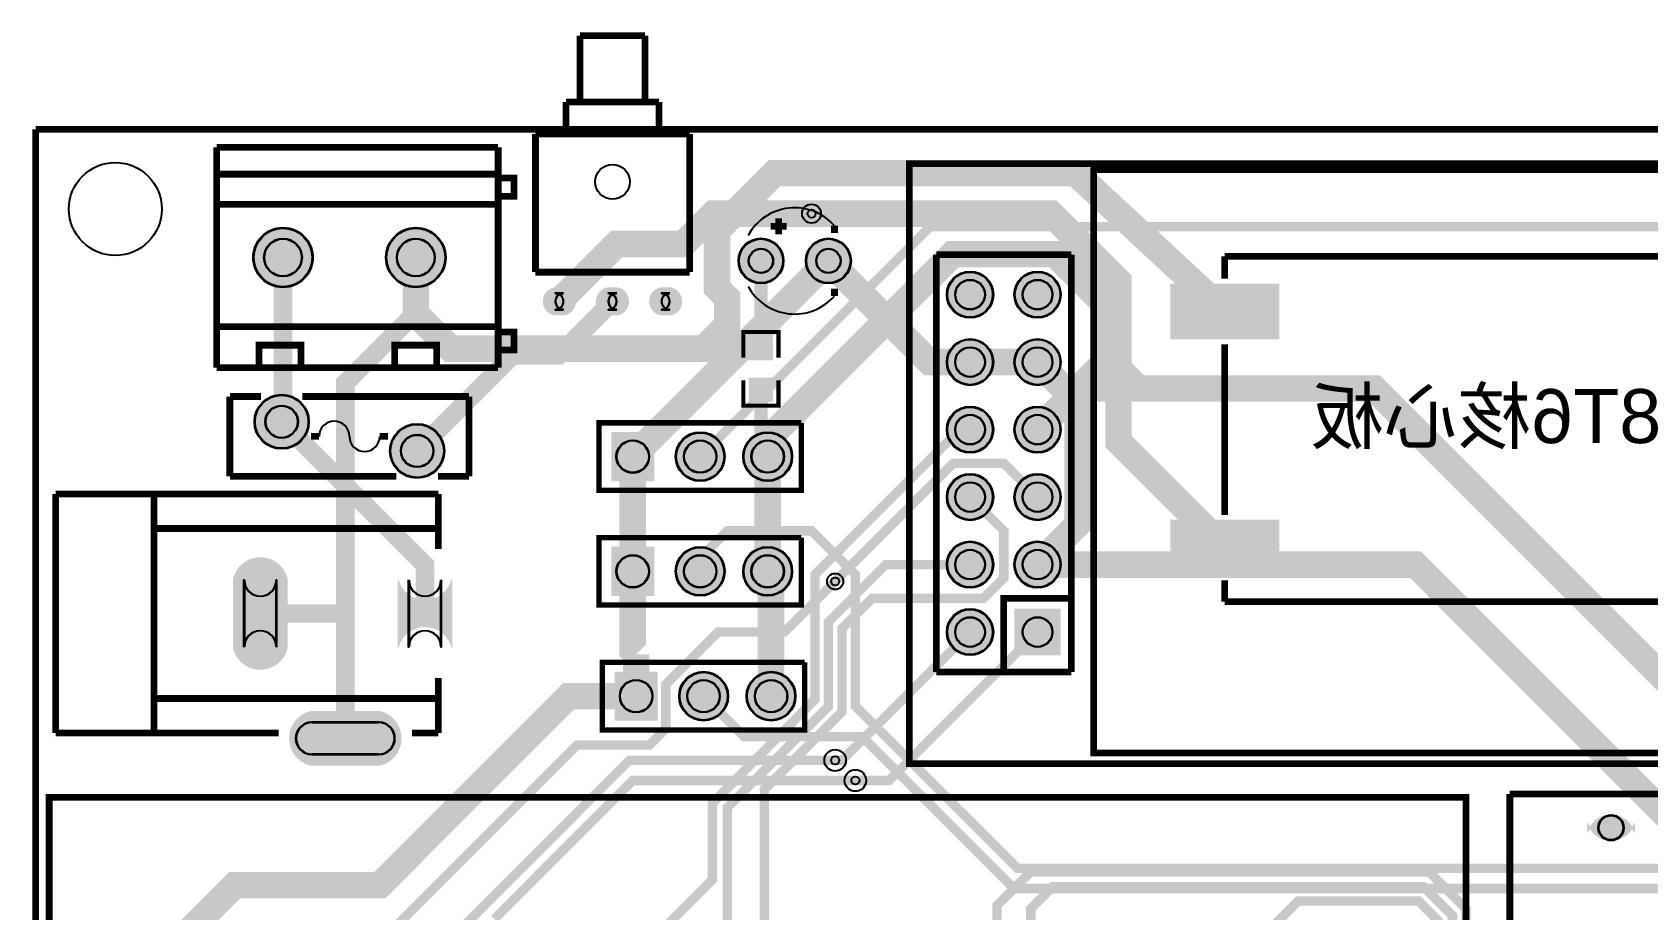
# Model space of a CAD drawing. Header units: millimetres. Extents: x 0 to 103, y -65 to 4.
# Drawn here: x -0.1 to 60.7, y -29.4 to 3.7 of the extents above; entities that cross this region are included whole.
import ezdxf

# ---------------------------------------------------------------- set-up
doc = ezdxf.new("R2010")
doc.units = ezdxf.units.MM
for name, color, linetype, true_color in [('BoardOutLine', 7, 'Continuous', 0xff00ff), ('BottomLayer', 7, 'Continuous', 0x0000ff), ('BottomSilkLayer', 7, 'Continuous', 0x66cc33), ('BottomSolderMaskLayer', 7, 'Continuous', 0xaa00ff), ('Hole', 7, 'Continuous', 0x222222), ('Multi-Layer', 7, 'Continuous', 0xc0c0c0), ('TopLayer', 7, 'Continuous', 0xff0000), ('TopPasteMaskLayer', 7, 'Continuous', 0x808080), ('TopSilkLayer', 7, 'Continuous', 0xffcc00), ('TopSolderMaskLayer', 7, 'Continuous', 0x800080)]:
    doc.layers.add(name, color=color, linetype=linetype, true_color=true_color)
doc.styles.get("Standard").update_dxf_attribs({"font": 'arial.ttf'})

msp = doc.modelspace()

# ---------------------------------------------------------------- hatches: boundary and pattern name
at = {"layer": 'BottomSolderMaskLayer'}
for points in [[(8.18573419999993, -4.826000000000022, 1), (10.43652979999993, -4.826000000000022, 1)], [(13.185724199999955, -4.826000000000022, 1), (15.436519799999955, -4.826000000000022, 1)], [(26.45409999999995, -4.953000000000088, 1), (28.15589999999995, -4.953000000000088, 1)], [(28.994099999999914, -4.953000000000088, 1), (30.695899999999913, -4.953000000000088, 1)], [(34.30360169999997, -6.22300000000007, 1), (36.054398299999974, -6.22300000000007, 1)], [(36.84360169999994, -6.22300000000007, 1), (38.59439829999994, -6.22300000000007, 1)], [(19.92716359999997, -5.951601000000089, -0.7853981633974483), (19.92716359999997, -7.002399000000089), (19.506844399999977, -7.002399000000089, -0.7853981633974483), (19.506844399999977, -5.951601000000089)], [(21.92715959999998, -5.951601000000089, -0.7853981633974483), (21.92715959999998, -7.002399000000089), (21.506840399999987, -7.002399000000089, -0.7853981633974483), (21.506840399999987, -5.951601000000089)], [(23.927155599999992, -5.951601000000089, -0.7853981633974483), (23.927155599999992, -7.002399000000089), (23.506836399999997, -7.002399000000089, -0.7853981633974483), (23.506836399999997, -5.951601000000089)], [(34.30360169999997, -8.763000000000034, 1), (36.054398299999974, -8.763000000000034, 1)], [(36.84360169999994, -8.763000000000034, 1), (38.59439829999994, -8.763000000000034, 1)], [(8.235695999999844, -11.007090000000062, 1), (10.286491999999843, -11.007090000000062, 1)], [(34.30360169999997, -11.302999999999997, 1), (36.054398299999974, -11.302999999999997, 1)], [(36.84360169999994, -11.302999999999997, 1), (38.59439829999994, -11.302999999999997, 1)], [(13.335508, -12.10690999999997, 1), (15.386303999999999, -12.10690999999997, 1)], [(21.666199999999776, -11.393601800000056), (23.29180000000008, -11.393601800000056), (23.29180000000008, -13.244398199999978), (21.666199999999776, -13.244398199999978)], [(24.09360179999989, -12.319000000000074, 1), (25.944398199999892, -12.319000000000074, 1)], [(26.633601800000083, -12.319000000000074, 1), (28.484398200000083, -12.319000000000074, 1)], [(34.30360169999997, -13.843000000000075, 1), (36.054398299999974, -13.843000000000075, 1)], [(36.84360169999994, -13.843000000000075, 1), (38.59439829999994, -13.843000000000075, 1)], [(21.666199999999776, -15.711601800000153), (23.29180000000008, -15.711601800000153), (23.29180000000008, -17.56239819999996), (21.666199999999776, -17.56239819999996)], [(24.09360179999989, -16.637000000000057, 1), (25.944398199999892, -16.637000000000057, 1)], [(26.633601800000083, -16.637000000000057, 1), (28.484398200000083, -16.637000000000057, 1)], [(34.30360169999997, -16.383000000000038, 1), (36.054398299999974, -16.383000000000038, 1)], [(36.84360169999994, -16.383000000000038, 1), (38.59439829999994, -16.383000000000038, 1)], [(9.482581999999983, -19.538345921739165, -0.7853981633974483), (7.431785999999984, -19.538345921739165), (7.431785999999984, -16.909638078260855, -0.7853981633974483), (9.482581999999983, -16.909638078260855)], [(15.682214000000048, -16.909892078260782, -0.7853981633974483), (13.63141800000005, -16.909892078260782), (13.63141800000005, -19.53859992173909, -0.7853981633974483), (15.682214000000048, -19.53859992173909)], [(34.30360169999997, -18.923000000000002, 1), (36.054398299999974, -18.923000000000002, 1)], [(36.84371941556003, -19.79828058444025), (36.84371941556003, -18.047719415559754), (38.59428058444007, -18.047719415559754), (38.59428058444007, -19.79828058444025)], [(21.79319999999973, -20.41060180000011), (23.41880000000026, -20.41060180000011), (23.41880000000026, -22.261398199999917), (21.79319999999973, -22.261398199999917)], [(24.220601800000072, -21.336000000000013, 1), (26.071398200000072, -21.336000000000013, 1)], [(26.760601800000035, -21.336000000000013, 1), (28.611398200000036, -21.336000000000013, 1)], [(10.342722078260863, -23.94966000000011, -0.7853981633974483), (10.342722078260863, -21.898864000000113), (12.971429921739059, -21.898864000000113, -0.7853981633974483), (12.971429921739059, -23.94966000000011)], [(60.20979830000008, -26.07932420952386, -0.7853981633974483), (58.408201700000085, -26.07932420952386), (58.408201700000085, -26.498675790476227, -0.7853981633974483), (60.20979830000008, -26.498675790476227)]]:
    msp.add_hatch(color=256, dxfattribs=at).paths.add_polyline_path(points)
at = {"layer": 'Multi-Layer'}
for points in [[(8.211134199999929, -4.826000000000022, 1), (10.41112979999993, -4.826000000000022, 1)], [(13.211124199999954, -4.826000000000022, 1), (15.411119799999955, -4.826000000000022, 1)], [(26.47949999999995, -4.953000000000088, 1), (28.13049999999995, -4.953000000000088, 1)], [(29.019499999999912, -4.953000000000088, 1), (30.670499999999915, -4.953000000000088, 1)], [(34.32900169999997, -6.22300000000007, 1), (36.02899829999998, -6.22300000000007, 1)], [(36.869001699999934, -6.22300000000007, 1), (38.56899829999994, -6.22300000000007, 1)], [(19.917003600000157, -5.977001000000089, -0.7853981633974483), (19.917003600000157, -6.976999000000089), (19.51700440000002, -6.976999000000089, -0.7853981633974483), (19.51700440000002, -5.977001000000089)], [(21.91699959999994, -5.977001000000089, -0.7853981633974483), (21.91699959999994, -6.976999000000089), (21.51700040000003, -6.976999000000089, -0.7853981633974483), (21.51700040000003, -5.977001000000089)], [(23.91699559999995, -5.977001000000089, -0.7853981633974483), (23.91699559999995, -6.976999000000089), (23.51699639999981, -6.976999000000089, -0.7853981633974483), (23.51699639999981, -5.977001000000089)], [(34.32900169999997, -8.763000000000034, 1), (36.02899829999998, -8.763000000000034, 1)], [(36.869001699999934, -8.763000000000034, 1), (38.56899829999994, -8.763000000000034, 1)], [(8.261095999999844, -11.007090000000062, 1), (10.261091999999843, -11.007090000000062, 1)], [(34.32900169999997, -11.302999999999997, 1), (36.02899829999998, -11.302999999999997, 1)], [(36.869001699999934, -11.302999999999997, 1), (38.56899829999994, -11.302999999999997, 1)], [(13.360908, -12.10690999999997, 1), (15.360904, -12.10690999999997, 1)], [(21.691599999999994, -11.419001800000046), (23.26640000000009, -11.419001800000046), (23.26640000000009, -13.218998199999987), (21.691599999999994, -13.218998199999987)], [(24.119001799999893, -12.319000000000074, 1), (25.91899819999989, -12.319000000000074, 1)], [(26.659001800000084, -12.319000000000074, 1), (28.45899820000008, -12.319000000000074, 1)], [(34.32900169999997, -13.843000000000075, 1), (36.02899829999998, -13.843000000000075, 1)], [(36.869001699999934, -13.843000000000075, 1), (38.56899829999994, -13.843000000000075, 1)], [(21.691599999999994, -15.73700180000003), (23.26640000000009, -15.73700180000003), (23.26640000000009, -17.53699819999997), (21.691599999999994, -17.53699819999997)], [(24.119001799999893, -16.637000000000057, 1), (25.91899819999989, -16.637000000000057, 1)], [(26.659001800000084, -16.637000000000057, 1), (28.45899820000008, -16.637000000000057, 1)], [(34.32900169999997, -16.383000000000038, 1), (36.02899829999998, -16.383000000000038, 1)], [(36.869001699999934, -16.383000000000038, 1), (38.56899829999994, -16.383000000000038, 1)], [(9.457181999999984, -19.52398940000012, -0.7853981633974483), (7.457185999999984, -19.52398940000012), (7.457185999999984, -16.923994600000015, -0.7853981633974483), (9.457181999999984, -16.923994600000015)], [(15.656814000000049, -16.92424859999994, -0.7853981633974483), (13.65681800000005, -16.92424859999994), (13.65681800000005, -19.524243400000046, -0.7853981633974483), (15.656814000000049, -19.524243400000046)], [(34.32900169999997, -18.923000000000002, 1), (36.02899829999998, -18.923000000000002, 1)], [(36.86911600000019, -19.77288400000009), (36.86911600000019, -18.073116000000027), (38.56888399999991, -18.073116000000027), (38.56888399999991, -19.77288400000009)], [(21.818599999999947, -20.4360018000001), (23.393400000000042, -20.4360018000001), (23.393400000000042, -22.23599820000004), (21.818599999999947, -22.23599820000004)], [(24.246001800000073, -21.336000000000013, 1), (26.04599820000007, -21.336000000000013, 1)], [(26.786001800000037, -21.336000000000013, 1), (28.585998200000034, -21.336000000000013, 1)], [(10.357078599999909, -23.924260000000114, -0.7853981633974483), (10.357078599999909, -21.92426400000011), (12.957073400000013, -21.92426400000011, -0.7853981633974483), (12.957073400000013, -23.924260000000114)], [(60.158998300000086, -26.08900040000003, -0.7853981633974483), (58.45900170000008, -26.08900040000003), (58.45900170000008, -26.488999600000056, -0.7853981633974483), (60.158998300000086, -26.488999600000056)]]:
    msp.add_hatch(color=256, dxfattribs=at).paths.add_polyline_path(points)
at = {"layer": 'TopLayer'}
for points in [[(46.765006799999924, -7.858099599999946), (42.76501480000013, -7.858099599999946), (42.76501480000013, -5.8581036000000495), (46.765006799999924, -5.8581036000000495)], [(27.737003199999776, -8.666987999999947), (26.872996800000124, -8.666987999999947), (26.872996800000124, -7.860512599999993), (27.737003199999776, -7.860512599999993)], [(27.737003199999776, -9.367012000000045), (26.872996800000124, -9.367012000000045), (26.872996800000124, -10.173487400000113), (27.737003199999776, -10.173487400000113)], [(46.765006799999924, -16.748125000000073), (42.76501480000013, -16.748125000000073), (42.76501480000013, -14.748129000000063), (46.765006799999924, -14.748129000000063)]]:
    msp.add_hatch(color=256, dxfattribs=at).paths.add_polyline_path(points)
at = {"layer": 'TopPasteMaskLayer'}
for points in [[(46.765006799999924, -7.858099599999946), (42.76501480000013, -7.858099599999946), (42.76501480000013, -5.8581036000000495), (46.765006799999924, -5.8581036000000495)], [(26.855013600000007, -7.821980800000006), (26.855013600000007, -8.621979200000055), (26.905026199999952, -8.671991800000114), (27.132991199999992, -8.671991800000114), (27.132991199999992, -8.301990000000046), (27.46298800000011, -8.301990000000046), (27.46298800000011, -8.671991800000114), (27.705024599999774, -8.671991800000114), (27.755011800000034, -8.621979200000055), (27.755011800000034, -7.821980800000006), (27.705024599999774, -7.771993599999973), (26.905026199999952, -7.771993599999973)], [(26.905026199999952, -9.371990399999959), (27.132991199999992, -9.371990399999959), (27.132991199999992, -9.751974399999995), (27.46298800000011, -9.751974399999995), (27.46298800000011, -9.371990399999959), (27.705024599999774, -9.371990399999959), (27.755011800000034, -9.421977599999991), (27.755011800000034, -10.211968400000046), (27.705024599999774, -10.261980999999992), (26.905026199999952, -10.261980999999992), (26.855013600000007, -10.211968400000046), (26.855013600000007, -9.421977599999991)], [(46.765006799999924, -16.748125000000073), (42.76501480000013, -16.748125000000073), (42.76501480000013, -14.748129000000063), (46.765006799999924, -14.748129000000063)]]:
    msp.add_hatch(color=256, dxfattribs=at).paths.add_polyline_path(points)
at = {"layer": 'TopSolderMaskLayer'}
for points in [[(8.18573419999993, -4.826000000000022, 1), (10.43652979999993, -4.826000000000022, 1)], [(13.185724199999955, -4.826000000000022, 1), (15.436519799999955, -4.826000000000022, 1)], [(26.45409999999995, -4.953000000000088, 1), (28.15589999999995, -4.953000000000088, 1)], [(28.994099999999914, -4.953000000000088, 1), (30.695899999999913, -4.953000000000088, 1)], [(34.30360169999997, -6.22300000000007, 1), (36.054398299999974, -6.22300000000007, 1)], [(36.84360169999994, -6.22300000000007, 1), (38.59439829999994, -6.22300000000007, 1)], [(19.92716359999997, -5.951601000000089, -0.7853981633974483), (19.92716359999997, -7.002399000000089), (19.506844399999977, -7.002399000000089, -0.7853981633974483), (19.506844399999977, -5.951601000000089)], [(21.92715959999998, -5.951601000000089, -0.7853981633974483), (21.92715959999998, -7.002399000000089), (21.506840399999987, -7.002399000000089, -0.7853981633974483), (21.506840399999987, -5.951601000000089)], [(23.927155599999992, -5.951601000000089, -0.7853981633974483), (23.927155599999992, -7.002399000000089), (23.506836399999997, -7.002399000000089, -0.7853981633974483), (23.506836399999997, -5.951601000000089)], [(46.81580809032255, -7.908904761290273), (42.714216090322566, -7.908904761290273), (42.714216090322566, -5.807308761290415), (46.81580809032255, -5.807308761290415)], [(27.764215142930766, -8.690703428033771), (26.845784857069134, -8.690703428033771), (26.845784857069134, -7.836810612699878), (27.764215142930766, -7.836810612699878)], [(34.30360169999997, -8.763000000000034, 1), (36.054398299999974, -8.763000000000034, 1)], [(36.84360169999994, -8.763000000000034, 1), (38.59439829999994, -8.763000000000034, 1)], [(27.764215142930766, -9.34329657196622), (26.845784857069134, -9.34329657196622), (26.845784857069134, -10.197189387300227), (27.764215142930766, -10.197189387300227)], [(8.235695999999844, -11.007090000000062, 1), (10.286491999999843, -11.007090000000062, 1)], [(34.30360169999997, -11.302999999999997, 1), (36.054398299999974, -11.302999999999997, 1)], [(36.84360169999994, -11.302999999999997, 1), (38.59439829999994, -11.302999999999997, 1)], [(13.335508, -12.10690999999997, 1), (15.386303999999999, -12.10690999999997, 1)], [(21.666199999999776, -11.393601800000056), (23.29180000000008, -11.393601800000056), (23.29180000000008, -13.244398199999978), (21.666199999999776, -13.244398199999978)], [(24.09360179999989, -12.319000000000074, 1), (25.944398199999892, -12.319000000000074, 1)], [(26.633601800000083, -12.319000000000074, 1), (28.484398200000083, -12.319000000000074, 1)], [(34.30360169999997, -13.843000000000075, 1), (36.054398299999974, -13.843000000000075, 1)], [(36.84360169999994, -13.843000000000075, 1), (38.59439829999994, -13.843000000000075, 1)], [(46.81580809032255, -16.798918548387178), (42.714216090322566, -16.798918548387178), (42.714216090322566, -14.697322548387206), (46.81580809032255, -14.697322548387206)], [(21.666199999999776, -15.711601800000153), (23.29180000000008, -15.711601800000153), (23.29180000000008, -17.56239819999996), (21.666199999999776, -17.56239819999996)], [(24.09360179999989, -16.637000000000057, 1), (25.944398199999892, -16.637000000000057, 1)], [(26.633601800000083, -16.637000000000057, 1), (28.484398200000083, -16.637000000000057, 1)], [(34.30360169999997, -16.383000000000038, 1), (36.054398299999974, -16.383000000000038, 1)], [(36.84360169999994, -16.383000000000038, 1), (38.59439829999994, -16.383000000000038, 1)], [(9.482581999999983, -19.538345921739165, -0.7853981633974483), (7.431785999999984, -19.538345921739165), (7.431785999999984, -16.909638078260855, -0.7853981633974483), (9.482581999999983, -16.909638078260855)], [(15.682214000000048, -16.909892078260782, -0.7853981633974483), (13.63141800000005, -16.909892078260782), (13.63141800000005, -19.53859992173909, -0.7853981633974483), (15.682214000000048, -19.53859992173909)], [(34.30360169999997, -18.923000000000002, 1), (36.054398299999974, -18.923000000000002, 1)], [(36.84371941556003, -19.79828058444025), (36.84371941556003, -18.047719415559754), (38.59428058444007, -18.047719415559754), (38.59428058444007, -19.79828058444025)], [(21.79319999999973, -20.41060180000011), (23.41880000000026, -20.41060180000011), (23.41880000000026, -22.261398199999917), (21.79319999999973, -22.261398199999917)], [(24.220601800000072, -21.336000000000013, 1), (26.071398200000072, -21.336000000000013, 1)], [(26.760601800000035, -21.336000000000013, 1), (28.611398200000036, -21.336000000000013, 1)], [(10.342722078260863, -23.94966000000011, -0.7853981633974483), (10.342722078260863, -21.898864000000113), (12.971429921739059, -21.898864000000113, -0.7853981633974483), (12.971429921739059, -23.94966000000011)], [(60.20979830000008, -26.07932420952386, -0.7853981633974483), (58.408201700000085, -26.07932420952386), (58.408201700000085, -26.498675790476227, -0.7853981633974483), (60.20979830000008, -26.498675790476227)]]:
    msp.add_hatch(color=256, dxfattribs=at).paths.add_polyline_path(points)

# ---------------------------------------------------------------- linework, layer by layer
at = {"layer": 'BoardOutLine', "const_width": 0.254}
for points in [[(0, -64.99999700000001), (0, 0.00012700000002041634)], [(0, 0), (99.99997780000001, 0)]]:
    msp.add_lwpolyline(points, dxfattribs=at)
at = {"layer": 'BottomLayer'}
for points, const_width in [([(19.717003999999974, -6.477000000000089), (21.87600400000008, -4.317999999999984), (24.3839999999999, -4.317999999999984), (25.52699999999993, -3.175000000000068), (29.209999999999923, -3.175000000000068)], 0.9999979999999999), ([(25.01899999999989, -12.318873000000053), (33.67786000000012, -3.660013000000049), (62.080139999999915, -3.660013000000049), (84.70899999999995, -26.288872999999967)], 0.3539998), ([(39.26840000000004, -9.753600000000006), (40.38600000000008, -8.618219999999951), (40.38600000000008, -6.718299999999999), (38.36669999999992, -4.699000000000069), (34.52875999999981, -4.699000000000069), (27.559000000000083, -11.66876000000002), (27.559000000000083, -12.319000000000074)], 0.9999979999999999), ([(9.31113199999993, -4.825873000000001), (9.31113199999993, -10.957051999999976), (9.261093999999844, -11.007090000000062)], 0.6999986), ([(14.31036000000006, -4.826000000000022), (14.31036000000006, -6.89864), (11.656059999999911, -9.552940000000035), (11.656059999999911, -18.224500000000035)], 0.6999986), ([(29.844999999999914, -4.952872999999954), (22.478999999999928, -12.318873000000053)], 0.9999979999999999), ([(21.716999999999985, -6.477000000000089), (19.68500000000006, -8.509000000000015), (17.95780000000002, -8.509000000000015), (14.36116000000004, -12.108154600000034)], 0.6999986), ([(40.38600000000008, -8.618219999999951), (41.51629999999989, -9.753600000000006)], 0.9999979999999999), ([(37.71899999999994, -11.302872999999977), (39.267130000000066, -9.754743000000076)], 0.9999979999999999), ([(66.92899999999997, -26.288872999999967), (50.39486999999997, -9.754743000000076), (39.267130000000066, -9.754743000000076)], 0.9999979999999999), ([(23.495000000000005, -30.226), (25.47874000000013, -28.2422600000001), (25.47874000000013, -25.36189999999999), (29.336999999999875, -21.46300000000008), (29.336999999999875, -16.76400000000001), (34.79799999999989, -11.302999999999997), (35.178999999999974, -11.302999999999997)], 0.3539998), ([(22.478999999999928, -16.636873000000037), (22.478999999999928, -12.318873000000053)], 0.9999979999999999), ([(27.559000000000083, -16.636873000000037), (27.559000000000083, -12.318873000000053)], 0.9999979999999999), ([(30.099000000000046, -17.01800000000003), (34.54399999999998, -12.572999999999979), (36.449126999999976, -12.572999999999979), (37.71899999999994, -13.842873000000054)], 0.3539998), ([(20.95500000000004, -30.226), (22.194519999999898, -31.465520000000083), (26.51759999999979, -31.465520000000083), (27.431999999999903, -30.551120000000083), (27.431999999999903, -24.848820000000046), (30.352999999999952, -21.927819999999997), (30.352999999999952, -18.79600000000005), (31.49599999999998, -17.65300000000002), (35.68700000000001, -17.65300000000002), (36.448999999999955, -16.891000000000076), (36.448999999999955, -15.113000000000056), (35.178999999999974, -13.843000000000075)], 0.3539998), ([(22.60599999999988, -19.758279000000016), (22.478999999999928, -19.631279000000063), (22.478999999999928, -16.636873000000037)], 0.9999979999999999), ([(26.034999999999968, -30.226), (26.034999999999968, -25.527000000000044), (29.844999999999914, -21.716999999999985), (29.844999999999914, -18.54200000000003), (32.00400000000002, -16.383000000000038), (35.178999999999974, -16.383000000000038)], 0.3539998), ([(27.686000000000035, -21.336000000000013), (27.686000000000035, -16.76400000000001), (27.559000000000083, -16.637000000000057)], 0.9999979999999999), ([(61.849000000000046, -26.288872999999967), (51.94299999999987, -16.382873000000018), (37.71899999999994, -16.382873000000018)], 0.9999979999999999), ([(11.657075999999847, -18.223865000000046), (8.457183999999984, -18.223865000000046)], 0.6999986), ([(11.657075999999847, -18.223865000000046), (11.657075999999847, -22.924135000000092)], 0.6999986), ([(30.099000000000046, -23.749000000000024), (30.352999999999952, -23.749000000000024), (35.178999999999974, -18.923000000000002)], 0.3539998), ([(30.86099999999999, -24.51100000000008), (32.13099999999997, -24.51100000000008), (37.71899999999994, -18.923000000000002)], 0.3539998), ([(22.60599999999988, -21.335872999999992), (22.60599999999988, -19.758279000000016)], 0.9999979999999999), ([(70.61199999999997, -53.21300000000008), (69.25056000000006, -54.574440000000095), (63.464439999999854, -54.574440000000095), (62.864999999999895, -53.97500000000002), (58.293000000000006, -53.97500000000002), (57.023000000000025, -52.70500000000004), (57.023000000000025, -42.672000000000025), (53.84800000000007, -39.49700000000007), (53.84800000000007, -29.33699999999999), (52.46115999999995, -27.950159999999983), (37.45483999999999, -27.950159999999983), (36.19500000000005, -29.210000000000036), (36.19500000000005, -30.226)], 0.3539998), ([(54.610000000000014, -58.67400000000009), (55.879999999999995, -57.403999999999996), (55.879999999999995, -54.990999999999985), (55.62599999999986, -54.73700000000008), (55.62599999999986, -45.085000000000036), (53.34000000000003, -42.79900000000009), (53.34000000000003, -29.591000000000008), (52.25288000000012, -28.50387999999998), (38.29811999999981, -28.50387999999998), (37.46500000000003, -29.33699999999999), (37.46500000000003, -30.74416000000008), (36.7131599999999, -31.49599999999998), (32.38499999999988, -31.49599999999998), (31.114999999999895, -30.226)], 0.3539998), ([(46.989999999999895, -58.67400000000009), (48.25999999999988, -57.403999999999996), (48.25999999999988, -55.37200000000007), (52.79390000000001, -50.838100000000054), (52.79390000000001, -29.778959999999984), (52.064919999999915, -29.049980000000005), (47.53102000000001, -29.049980000000005), (46.354999999999905, -30.226)], 0.3539998)]:
    msp.add_lwpolyline(points, dxfattribs=dict(at, const_width=const_width))
at = {"layer": 'BottomSilkLayer', "const_width": 0.254}
msp.add_lwpolyline([(39.831009999999765, -1.524000000000001), (80.64499999999987, -1.524000000000001), (80.64499999999987, -23.47112400000003), (39.831009999999765, -23.47112400000003), (39.831009999999765, -1.524000000000001)], close=True, dxfattribs=at)
at = {"layer": 'BottomSolderMaskLayer'}
for points in [[(19.874637045161194, -6.161760600000089), (19.559370954838755, -6.161760600000089)], [(21.874633045161204, -6.161760600000089), (21.559366954838765, -6.161760600000089)], [(23.874629045161214, -6.161760600000089), (23.559362954838775, -6.161760600000089)], [(19.874637045161194, -6.792239400000089), (19.559370954838755, -6.792239400000089)], [(21.874633045161204, -6.792239400000089), (21.559366954838765, -6.792239400000089)], [(23.874629045161214, -6.792239400000089), (23.559362954838775, -6.792239400000089)], [(7.841841019354817, -19.48767828555401), (7.841841019354817, -16.960048909396846)], [(9.072318619354817, -19.48767828555401), (9.072318619354817, -16.960048909396846)], [(14.041577200000049, -16.960174506872363), (14.041577200000049, -19.487803883029528)], [(15.27205480000005, -16.960174506872363), (15.27205480000005, -19.487803883029528)], [(12.920993410098049, -22.317506887237077), (10.393364033941111, -22.317506887237077)], [(12.920993410098049, -23.530756661150118), (10.393364033941111, -23.530756661150118)]]:
    msp.add_lwpolyline(points, close=True, dxfattribs=at)
for centre, radius in [((9.31113199999993, -4.826000000000022), 1.1253978000000002), ((9.31113199999993, -4.826000000000022), 0.7161622363636365), ((14.311121999999955, -4.826000000000022), 1.1253978000000002), ((14.311121999999955, -4.826000000000022), 0.7161622363636365), ((27.30499999999995, -4.953000000000088), 0.8508999999999999), ((29.844999999999914, -4.953000000000088), 0.8508999999999999), ((27.30499999999995, -4.953000000000088), 0.4638583169230769), ((29.844999999999914, -4.953000000000088), 0.4638583169230769), ((35.178999999999974, -6.22300000000007), 0.8753982999999999), ((37.71899999999994, -6.22300000000007), 0.8753982999999999), ((35.178999999999974, -6.22300000000007), 0.5664472736242884), ((37.71899999999994, -6.22300000000007), 0.5664472736242884), ((35.178999999999974, -8.763000000000034), 0.8753982999999999), ((37.71899999999994, -8.763000000000034), 0.8753982999999999), ((35.178999999999974, -8.763000000000034), 0.5664472736242884), ((37.71899999999994, -8.763000000000034), 0.5664472736242884), ((9.261093999999844, -11.007090000000062), 1.025398), ((9.261093999999844, -11.006988400000068), 0.6152388000000002), ((35.178999999999974, -11.302999999999997), 0.8753982999999999), ((35.178999999999974, -11.302999999999997), 0.5664472736242884), ((37.71899999999994, -11.302999999999997), 0.8753982999999999), ((37.71899999999994, -11.302999999999997), 0.5664472736242884), ((14.360906, -12.10690999999997), 1.025398), ((14.360906, -12.107011599999964), 0.6152388000000002), ((25.01899999999989, -12.319000000000074), 0.9253982000000001), ((27.559000000000083, -12.319000000000074), 0.9253982000000001), ((22.478999999999928, -12.319000000000074), 0.6193536000000001), ((25.01899999999989, -12.319000000000074), 0.6169321333333334), ((27.559000000000083, -12.319000000000074), 0.6169321333333334), ((35.178999999999974, -13.843000000000075), 0.8753982999999999), ((35.178999999999974, -13.843000000000075), 0.5664472736242884), ((37.71899999999994, -13.843000000000075), 0.8753982999999999), ((37.71899999999994, -13.843000000000075), 0.5664472736242884), ((25.01899999999989, -16.637000000000057), 0.9253982000000001), ((27.559000000000083, -16.637000000000057), 0.9253982000000001), ((35.178999999999974, -16.383000000000038), 0.8753982999999999), ((37.71899999999994, -16.383000000000038), 0.8753982999999999), ((22.478999999999928, -16.637000000000057), 0.6193536000000001), ((25.01899999999989, -16.637000000000057), 0.6169321333333334), ((27.559000000000083, -16.637000000000057), 0.6169321333333334), ((35.178999999999974, -16.383000000000038), 0.5664472736242884), ((37.71899999999994, -16.383000000000038), 0.5664472736242884), ((35.178999999999974, -18.923000000000002), 0.8753982999999999), ((35.178999999999974, -18.923000000000002), 0.5664472736242884), ((37.71899999999994, -18.923000000000002), 0.5664472736242884), ((25.146000000000072, -21.336000000000013), 0.9253982000000001), ((27.686000000000035, -21.336000000000013), 0.9253982000000001), ((22.60599999999988, -21.336000000000013), 0.6193536000000001), ((25.146000000000072, -21.336000000000013), 0.6169321333333334), ((27.686000000000035, -21.336000000000013), 0.6169321333333334), ((59.30900000000008, -26.288999999999987), 0.48452447817836813)]:
    msp.add_circle(centre, radius, dxfattribs=at)
for centre, radius, start, end in [((19.559370954838755, -6.477000000000089), 0.3152394, 270, 450), ((19.874637045161194, -6.477000000000089), 0.3152394, 450, 270), ((21.559366954838765, -6.477000000000089), 0.3152394, 270, 450), ((21.874633045161204, -6.477000000000089), 0.3152394, 450, 270), ((23.559362954838775, -6.477000000000089), 0.3152394, 270, 450), ((23.874629045161214, -6.477000000000089), 0.3152394, 450, 270), ((8.457079819354817, -16.960048909396846), 0.6152388000000002, 180, 360), ((14.656816000000049, -16.960174506872363), 0.6152388000000002, 180, 0), ((8.457079819354817, -19.48767828555401), 0.6152388000000002, 360, 180), ((14.656816000000049, -19.487803883029528), 0.6152388000000002, 0, 180), ((10.393364033941111, -22.924131774193597), 0.6066248869565217, 90, 270), ((12.920993410098049, -22.924131774193597), 0.6066248869565217, 270, 90)]:
    msp.add_arc(centre, radius, start, end, dxfattribs=at)
at = {"layer": 'Hole'}
for centre, radius in [((29.209999999999923, -3.175000000000068), 0.15250160000000001), ((30.099000000000046, -17.01800000000003), 0.1524), ((30.099000000000046, -23.749000000000024), 0.1524), ((30.86099999999999, -24.51100000000008), 0.1524)]:
    msp.add_circle(centre, radius, dxfattribs=at)
at = {"layer": 'Multi-Layer'}
for points in [[(19.867016399999898, -6.177000600000089), (19.566991599999824, -6.177000600000089)], [(21.867012400000135, -6.177000600000089), (21.566987599999834, -6.177000600000089)], [(23.867008400000145, -6.177000600000089), (23.56698360000007, -6.177000600000089)], [(19.867016399999898, -6.776999400000089), (19.566991599999824, -6.776999400000089)], [(21.867012400000135, -6.776999400000089), (21.566987599999834, -6.776999400000089)], [(23.867008400000145, -6.776999400000089), (23.56698360000007, -6.776999400000089)], [(7.857083599999877, -19.473875200000066), (7.857083599999877, -16.973854800000026)], [(9.057081199999876, -19.473875200000066), (9.057081199999876, -16.973854800000026)], [(14.056817200000049, -16.973981800000047), (14.056817200000049, -19.474002200000086)], [(15.256814800000049, -16.973981800000047), (15.256814800000049, -19.474002200000086)], [(12.907187800000088, -22.32413620000009), (10.407167400000048, -22.32413620000009)], [(12.907187800000088, -23.524133800000094), (10.407167400000048, -23.524133800000094)]]:
    msp.add_lwpolyline(points, close=True, dxfattribs=at)
for centre, radius in [((2.9999939999999015, -2.999994000000129), 1.7500092), ((21.716999999999985, -1.976882000000046), 0.6500114), ((29.209999999999923, -3.175000000000068), 0.3549904), ((9.31113199999993, -4.826000000000022), 1.0999978000000001), ((9.31113199999993, -4.826000000000022), 0.6999986), ((14.311121999999955, -4.826000000000022), 1.0999978000000001), ((14.311121999999955, -4.826000000000022), 0.6999986), ((27.30499999999995, -4.953000000000088), 0.8255), ((29.844999999999914, -4.953000000000088), 0.8255), ((27.30499999999995, -4.953000000000088), 0.4500118), ((29.844999999999914, -4.953000000000088), 0.4500118), ((35.178999999999974, -6.22300000000007), 0.8499983), ((37.71899999999994, -6.22300000000007), 0.8499983), ((35.178999999999974, -6.22300000000007), 0.5500116), ((37.71899999999994, -6.22300000000007), 0.5500116), ((35.178999999999974, -8.763000000000034), 0.8499983), ((35.178999999999974, -8.763000000000034), 0.5500116), ((37.71899999999994, -8.763000000000034), 0.8499983), ((37.71899999999994, -8.763000000000034), 0.5500116), ((9.261093999999844, -11.007090000000062), 0.9999979999999999), ((9.261093999999844, -11.006988400000068), 0.5999988), ((35.178999999999974, -11.302999999999997), 0.8499983), ((35.178999999999974, -11.302999999999997), 0.5500116), ((37.71899999999994, -11.302999999999997), 0.8499983), ((37.71899999999994, -11.302999999999997), 0.5500116), ((14.360906, -12.10690999999997), 0.9999979999999999), ((14.360906, -12.107011599999964), 0.5999988), ((25.01899999999989, -12.319000000000074), 0.8999982), ((27.559000000000083, -12.319000000000074), 0.8999982), ((22.478999999999928, -12.319000000000074), 0.5999988), ((25.01899999999989, -12.319000000000074), 0.5999988), ((27.559000000000083, -12.319000000000074), 0.5999988), ((35.178999999999974, -13.843000000000075), 0.8499983), ((35.178999999999974, -13.843000000000075), 0.5500116), ((37.71899999999994, -13.843000000000075), 0.8499983), ((37.71899999999994, -13.843000000000075), 0.5500116), ((25.01899999999989, -16.637000000000057), 0.8999982), ((27.559000000000083, -16.637000000000057), 0.8999982), ((35.178999999999974, -16.383000000000038), 0.8499983), ((37.71899999999994, -16.383000000000038), 0.8499983), ((22.478999999999928, -16.637000000000057), 0.5999988), ((25.01899999999989, -16.637000000000057), 0.5999988), ((27.559000000000083, -16.637000000000057), 0.5999988), ((35.178999999999974, -16.383000000000038), 0.5500116), ((37.71899999999994, -16.383000000000038), 0.5500116), ((30.099000000000046, -17.01800000000003), 0.30500320000000003), ((35.178999999999974, -18.923000000000002), 0.8499983), ((35.178999999999974, -18.923000000000002), 0.5500116), ((37.71899999999994, -18.923000000000002), 0.5500116), ((25.146000000000072, -21.336000000000013), 0.8999982), ((27.686000000000035, -21.336000000000013), 0.8999982), ((22.60599999999988, -21.336000000000013), 0.5999988), ((25.146000000000072, -21.336000000000013), 0.5999988), ((27.686000000000035, -21.336000000000013), 0.5999988), ((30.099000000000046, -23.749000000000024), 0.405003), ((30.86099999999999, -24.51100000000008), 0.405003), ((59.30900000000008, -26.288999999999987), 0.4572)]:
    msp.add_circle(centre, radius, dxfattribs=at)
for centre, radius, start, end in [((19.566991599999824, -6.477000000000089), 0.2999994, 270, 450), ((19.867016399999898, -6.477000000000089), 0.2999994, 450, 270), ((21.566987599999834, -6.477000000000089), 0.2999994, 270, 450), ((21.867012400000135, -6.477000000000089), 0.2999994, 450, 270), ((23.56698360000007, -6.477000000000089), 0.2999994, 270, 450), ((23.867008400000145, -6.477000000000089), 0.2999994, 450, 270), ((8.457082399999877, -16.973854800000026), 0.5999988, 180, 360), ((14.656816000000049, -16.973981800000047), 0.5999988, 180, 0), ((8.457082399999877, -19.473875200000066), 0.5999988, 360, 180), ((14.656816000000049, -19.474002200000086), 0.5999988, 0, 180), ((10.407167400000048, -22.924135000000092), 0.5999988, 90, 270), ((12.907187800000088, -22.924135000000092), 0.5999988, 270, 90)]:
    msp.add_arc(centre, radius, start, end, dxfattribs=at)
at = {"layer": 'TopLayer'}
for points, const_width in [([(14.31036000000006, -4.826000000000022), (14.31036000000006, -6.944360000000074), (15.620999999999981, -8.254999999999995), (25.146000000000072, -8.254999999999995), (26.034999999999968, -7.3659999999999854), (26.034999999999968, -6.350000000000023), (25.653999999999883, -5.969000000000051), (25.653999999999883, -3.810000000000059), (27.812999999999988, -1.6510000000000673), (39.15156000000013, -1.6510000000000673), (44.76495999999986, -6.858000000000061)], 0.9999979999999999), ([(29.209999999999923, -3.175000000000068), (38.226999999999975, -3.175000000000068), (40.76699999999994, -5.715000000000032), (40.76699999999994, -11.750294000000054), (44.765010799999914, -15.748254000000088)], 0.9999979999999999), ([(27.30499999999995, -8.26363600000002), (27.30499999999995, -4.953000000000088)], 0.49999899999999997), ([(29.844999999999914, -4.952872999999954), (33.655000000000086, -8.762873000000013), (35.178999999999974, -8.762873000000013)], 0.9999979999999999), ([(35.178999999999974, -8.762873000000013), (37.71899999999994, -8.762873000000013)], 0.9999979999999999), ([(37.71899999999994, -16.382873000000018), (39.223949999999945, -14.877923000000123), (39.223949999999945, -10.267823000000021), (37.71899999999994, -8.762873000000013)], 0.9999979999999999), ([(27.559000000000083, -12.319000000000074), (27.30499999999995, -12.065000000000055), (27.30499999999995, -9.770363999999972)], 0.49999899999999997), ([(14.656841399999962, -18.224119000000087), (14.656841399999962, -16.402837400000067), (9.261093999999844, -11.007090000000062)], 0.6999986), ([(78.35900000000004, -27.305000000000064), (77.851, -27.812999999999988), (36.956999999999994, -27.812999999999988), (30.86099999999999, -21.716999999999985), (30.86099999999999, -16.76400000000001), (29.209999999999923, -15.113000000000056), (26.034999999999968, -15.113000000000056), (25.01899999999989, -16.12900000000002), (25.01899999999989, -16.637000000000057)], 0.3539998), ([(13.334999999999923, -30.226), (20.385481200000072, -23.175569600000017), (23.109402599999953, -23.175569600000017), (23.72481920000007, -22.56017840000004), (23.72481920000007, -20.89490360000002), (25.69690059999982, -18.92287299999998), (28.194127000000094, -18.92287299999998), (30.099000000000046, -17.01800000000003)], 0.3539998), ([(22.60599999999988, -21.336000000000013), (20.065999999999917, -21.336000000000013), (12.954000000000065, -28.44799999999998), (7.493000000000052, -28.44799999999998), (5.715000000000032, -30.226)], 0.9999979999999999), ([(25.146000000000072, -21.336000000000013), (26.66999999999996, -22.860000000000014), (31.114999999999895, -22.860000000000014), (36.83000000000004, -28.575000000000045), (38.490956799999935, -28.575000000000045)], 0.3539998), ([(15.874999999999886, -30.226), (22.351999999999975, -23.749000000000024), (30.099000000000046, -23.749000000000024)], 0.3539998), ([(17.272000000000048, -29.718000000000075), (22.478999999999928, -24.51100000000008), (30.86099999999999, -24.51100000000008)], 0.3539998), ([(79.62900000000002, -26.288999999999987), (79.62900000000002, -27.305000000000064), (78.35900000000004, -28.575000000000045), (57.14999999999998, -28.575000000000045)], 0.3539998), ([(57.14999999999998, -28.575000000000045), (36.83000000000004, -28.575000000000045)], 0.3539998)]:
    msp.add_lwpolyline(points, dxfattribs=dict(at, const_width=const_width))
at = {"layer": 'TopSilkLayer'}
for points, const_width in [([(20.492008800000008, 3.523005399999988), (20.492008800000008, 1.0230103999999756)], 0.254), ([(22.94199119999996, 3.523005399999988), (20.492008800000008, 3.523005399999988)], 0.254), ([(22.94199119999996, 3.523005399999988), (22.94199119999996, 1.0230103999999756)], 0.254), ([(19.966990799999962, 1.0230103999999756), (19.966990799999962, -0.17701260000001184)], 0.254), ([(23.467009200000007, 1.0230103999999756), (19.966990799999962, 1.0230103999999756)], 0.254), ([(23.467009200000007, 1.0230103999999756), (23.467009200000007, -0.17701260000001184)], 0.254), ([(17.411115799999948, -0.6759956000000784), (6.811137000000031, -0.6759956000000784)], 0.254), ([(6.811137000000031, -8.976004400000079), (6.811137000000031, -0.6759956000000784)], 0.254), ([(17.411115799999948, -8.976004400000079), (17.411115799999948, -0.6759956000000784)], 0.254), ([(24.616994200000022, -0.17701260000001184), (18.817005799999947, -0.17701260000001184)], 0.254), ([(18.817005799999947, -0.17701260000001184), (18.817031200000088, -5.377053000000046)], 0.254), ([(24.616994200000022, -0.17701260000001184), (24.61696879999988, -5.377053000000046)], 0.254), ([(17.411115799999948, -1.6887698000000455), (6.811137000000031, -1.6887698000000455)], 0.254), ([(17.411115799999948, -2.5197308000000476), (18.011139999999955, -2.5197308000000476), (18.011139999999955, -1.8347943999999643), (17.411115799999948, -1.8347943999999643)], 0.254), ([(17.411115799999948, -2.8260040000001254), (6.811137000000031, -2.8260040000001254)], 0.254), ([(27.675001799999905, -3.653002600000036), (28.2750006, -3.653002600000036)], 0.254), ([(27.975001200000065, -3.353003200000103), (27.975001200000065, -3.953002000000083)], 0.254), ([(30.074996999999826, -3.9023544000000356), (30.074996999999826, -3.6300918000000593)], 0.254), ([(33.90899999999999, -4.7230030000000625), (38.98899999999992, -4.7230030000000625)], 0.254), ([(33.90899999999999, -20.42299700000001), (33.90899999999999, -4.7230030000000625)], 0.254), ([(38.98899999999992, -20.42299700000001), (38.98899999999992, -4.7230030000000625)], 0.254), ([(62.864999999999895, -4.779975200000081), (50.74920000000009, -4.780000600000108), (44.765010799999914, -4.779975200000081)], 0.254), ([(44.765010799999914, -4.779975200000081), (44.765010799999914, -4.953000000000088)], 0.254), ([(44.765010799999914, -4.953000000000088), (44.765010799999914, -5.588000000000079)], 0.254), ([(24.61696879999988, -5.377053000000046), (18.817031200000088, -5.377053000000046)], 0.254), ([(44.765010799999914, -5.626963600000067), (44.765010799999914, -5.588000000000079)], 0.254), ([(30.074996999999826, -6.2759082000000035), (30.074996999999826, -6.003645600000027)], 0.254), ([(17.411115799999948, -7.429169800000068), (6.811137000000031, -7.429169800000068)], 0.254), ([(17.411115799999948, -8.310930800000051), (18.011139999999955, -8.310930800000051), (18.011139999999955, -7.625994400000081), (17.411115799999948, -7.625994400000081)], 0.254), ([(27.96560319999992, -8.590788000000089), (27.96560319999992, -7.631912599999964), (26.64439679999998, -7.631912599999964), (26.64439679999998, -8.590788000000089)], 0.1524), ([(9.987915000000044, -8.976004400000079), (9.987915000000044, -8.12599339999997), (8.405723599999988, -8.12599339999997), (8.405723599999988, -8.976004400000079)], 0.254), ([(15.093314999999961, -8.976004400000079), (15.093314999999961, -8.12599339999997), (13.511123599999905, -8.12599339999997), (13.511123599999905, -8.976004400000079)], 0.254), ([(44.765010799999914, -14.516988999999967), (44.765010799999914, -8.089239600000042)], 0.254), ([(17.411115799999948, -8.976004400000079), (6.811137000000031, -8.976004400000079)], 0.254), ([(27.96560319999992, -9.443212000000017), (27.96560319999992, -10.402087400000028), (26.64439679999998, -10.402087400000028), (26.64439679999998, -9.443212000000017)], 0.1524), ([(7.310983599999986, -13.056997000000024), (7.310983599999986, -10.057003000000122)], 0.254), ([(7.310983599999986, -10.057003000000122), (8.479459799999972, -10.057003000000122)], 0.254), ([(10.042728199999942, -10.057003000000122), (16.311016400000085, -10.057003000000122)], 0.254), ([(16.311016400000085, -10.057003000000122), (16.311016400000085, -13.056997000000024)], 0.254), ([(10.36223480000001, -11.557000000000016), (10.668000000000006, -11.557000000000016)], 0.254), ([(13.259765199999833, -11.557000000000016), (12.954000000000065, -11.557000000000016)], 0.254), ([(23.11399999999992, -11.048999999999978), (21.208999999999946, -11.048999999999978), (21.208999999999946, -13.589000000000055), (28.829000000000065, -13.589000000000055), (28.829000000000065, -11.048999999999978)], 0.20320000000000002), ([(28.829000000000065, -11.048999999999978), (23.11399999999992, -11.048999999999978)], 0.20299934), ([(7.310983599999986, -13.056997000000024), (13.579271799999901, -13.056997000000024)], 0.254), ([(15.142540200000099, -13.056997000000024), (16.311016400000085, -13.056997000000024)], 0.254), ([(0.7570977999999968, -22.723754400000075), (0.75707239999997, -13.723747000000003)], 0.254), ([(0.75707239999997, -13.723747000000003), (15.15745000000004, -13.723747000000003)], 0.254), ([(4.4574460000000045, -22.72372900000005), (4.4574460000000045, -13.723747000000003)], 0.254), ([(15.15745000000004, -13.723747000000003), (15.15745000000004, -15.79935880000005)], 0.254), ([(4.5374559999999065, -15.023973000000069), (15.15745000000004, -15.023973000000069)], 0.254), ([(23.11399999999992, -15.367000000000075), (21.208999999999946, -15.367000000000075), (21.208999999999946, -17.90700000000004), (28.829000000000065, -17.90700000000004), (28.829000000000065, -15.367000000000075)], 0.20320000000000002), ([(28.829000000000065, -15.367000000000075), (23.11399999999992, -15.367000000000075)], 0.20299934), ([(44.765010799999914, -17.01800000000003), (44.765010799999914, -16.97926499999994)], 0.254), ([(44.765010799999914, -17.526000000000067), (44.765010799999914, -17.01800000000003)], 0.254), ([(36.4419388, -20.42299700000001), (36.4419388, -17.65300000000002), (38.98899999999992, -17.65300000000002)], 0.254), ([(44.765010799999914, -17.780000000000086), (44.765010799999914, -17.526000000000067)], 0.254), ([(62.864999999999895, -17.780000000000086), (50.74920000000009, -17.780000000000086), (44.765010799999914, -17.780000000000086)], 0.254), ([(23.24099999999987, -20.06600000000003), (21.3359999999999, -20.06600000000003), (21.3359999999999, -22.605999999999995), (28.956000000000017, -22.605999999999995), (28.956000000000017, -20.06600000000003)], 0.20320000000000002), ([(28.956000000000017, -20.06600000000003), (23.24099999999987, -20.06600000000003)], 0.20299934), ([(15.15745000000004, -20.648371200000042), (15.15745000000004, -22.723754400000075)], 0.254), ([(33.90899999999999, -20.42299700000001), (38.98899999999992, -20.42299700000001)], 0.254), ([(4.5374559999999065, -21.423757000000023), (15.15745000000004, -21.423757000000023)], 0.254), ([(0.7570977999999968, -22.723754400000075), (9.142399799999907, -22.723754400000075)], 0.254), ([(14.171752200000014, -22.723754400000075), (15.15745000000004, -22.723754400000075)], 0.254), ([(98.67899999999997, -25.019000000000005), (55.49899999999991, -25.019000000000005)], 0.254), ([(55.49899999999991, -25.019000000000005), (55.49899999999991, -42.79900000000009)], 0.254)]:
    msp.add_lwpolyline(points, dxfattribs=dict(at, const_width=const_width))
at = {"layer": 'TopSilkLayer', "const_width": 0.254}
for points in [[(32.892999999999915, -1.295908000000054), (89.91295200000002, -1.295908000000054), (89.91295200000002, -23.87600000000009), (32.892999999999915, -23.87600000000009), (32.892999999999915, -1.295908000000054)], [(0.5079999999999245, -50.29200000000003), (0.5079999999999245, -25.146000000000072), (53.84800000000007, -25.146000000000072), (53.84800000000007, -50.29200000000003), (0.5079999999999245, -50.29200000000003)]]:
    msp.add_lwpolyline(points, close=True, dxfattribs=at)
at = {"layer": 'TopSilkLayer'}
for centre, radius, start, end in [((28.575008087841866, -4.952999380475035), 1.9999959999999999, 41.409972405626604, 151.30731872865627), ((28.575008087841866, -4.953000619525028), 1.9999959999999999, 208.69268127134373, 318.5900275943734), ((11.239500000000021, -11.557000000000016), 0.5715, 0, 180), ((12.38250000000005, -11.557000000000016), 0.5715, 180, 0)]:
    msp.add_arc(centre, radius, start, end, dxfattribs=at)
at = {"layer": 'TopSolderMaskLayer'}
for points in [[(19.874637045161194, -6.161760600000089), (19.559370954838755, -6.161760600000089)], [(21.874633045161204, -6.161760600000089), (21.559366954838765, -6.161760600000089)], [(23.874629045161214, -6.161760600000089), (23.559362954838775, -6.161760600000089)], [(19.874637045161194, -6.792239400000089), (19.559370954838755, -6.792239400000089)], [(21.874633045161204, -6.792239400000089), (21.559366954838765, -6.792239400000089)], [(23.874629045161214, -6.792239400000089), (23.559362954838775, -6.792239400000089)], [(7.841841019354817, -19.48767828555401), (7.841841019354817, -16.960048909396846)], [(9.072318619354817, -19.48767828555401), (9.072318619354817, -16.960048909396846)], [(14.041577200000049, -16.960174506872363), (14.041577200000049, -19.487803883029528)], [(15.27205480000005, -16.960174506872363), (15.27205480000005, -19.487803883029528)], [(12.920993410098049, -22.317506887237077), (10.393364033941111, -22.317506887237077)], [(12.920993410098049, -23.530756661150118), (10.393364033941111, -23.530756661150118)]]:
    msp.add_lwpolyline(points, close=True, dxfattribs=at)
for centre, radius in [((9.31113199999993, -4.826000000000022), 1.1253978000000002), ((9.31113199999993, -4.826000000000022), 0.7161622363636365), ((14.311121999999955, -4.826000000000022), 1.1253978000000002), ((14.311121999999955, -4.826000000000022), 0.7161622363636365), ((27.30499999999995, -4.953000000000088), 0.8508999999999999), ((29.844999999999914, -4.953000000000088), 0.8508999999999999), ((27.30499999999995, -4.953000000000088), 0.4638583169230769), ((29.844999999999914, -4.953000000000088), 0.4638583169230769), ((35.178999999999974, -6.22300000000007), 0.8753982999999999), ((37.71899999999994, -6.22300000000007), 0.8753982999999999), ((35.178999999999974, -6.22300000000007), 0.5664472736242884), ((37.71899999999994, -6.22300000000007), 0.5664472736242884), ((35.178999999999974, -8.763000000000034), 0.8753982999999999), ((37.71899999999994, -8.763000000000034), 0.8753982999999999), ((35.178999999999974, -8.763000000000034), 0.5664472736242884), ((37.71899999999994, -8.763000000000034), 0.5664472736242884), ((9.261093999999844, -11.007090000000062), 1.025398), ((9.261093999999844, -11.006988400000068), 0.6152388000000002), ((35.178999999999974, -11.302999999999997), 0.8753982999999999), ((35.178999999999974, -11.302999999999997), 0.5664472736242884), ((37.71899999999994, -11.302999999999997), 0.8753982999999999), ((37.71899999999994, -11.302999999999997), 0.5664472736242884), ((14.360906, -12.10690999999997), 1.025398), ((14.360906, -12.107011599999964), 0.6152388000000002), ((25.01899999999989, -12.319000000000074), 0.9253982000000001), ((27.559000000000083, -12.319000000000074), 0.9253982000000001), ((22.478999999999928, -12.319000000000074), 0.6193536000000001), ((25.01899999999989, -12.319000000000074), 0.6169321333333334), ((27.559000000000083, -12.319000000000074), 0.6169321333333334), ((35.178999999999974, -13.843000000000075), 0.8753982999999999), ((35.178999999999974, -13.843000000000075), 0.5664472736242884), ((37.71899999999994, -13.843000000000075), 0.8753982999999999), ((37.71899999999994, -13.843000000000075), 0.5664472736242884), ((25.01899999999989, -16.637000000000057), 0.9253982000000001), ((27.559000000000083, -16.637000000000057), 0.9253982000000001), ((35.178999999999974, -16.383000000000038), 0.8753982999999999), ((37.71899999999994, -16.383000000000038), 0.8753982999999999), ((22.478999999999928, -16.637000000000057), 0.6193536000000001), ((25.01899999999989, -16.637000000000057), 0.6169321333333334), ((27.559000000000083, -16.637000000000057), 0.6169321333333334), ((35.178999999999974, -16.383000000000038), 0.5664472736242884), ((37.71899999999994, -16.383000000000038), 0.5664472736242884), ((35.178999999999974, -18.923000000000002), 0.8753982999999999), ((35.178999999999974, -18.923000000000002), 0.5664472736242884), ((37.71899999999994, -18.923000000000002), 0.5664472736242884), ((25.146000000000072, -21.336000000000013), 0.9253982000000001), ((27.686000000000035, -21.336000000000013), 0.9253982000000001), ((22.60599999999988, -21.336000000000013), 0.6193536000000001), ((25.146000000000072, -21.336000000000013), 0.6169321333333334), ((27.686000000000035, -21.336000000000013), 0.6169321333333334), ((59.30900000000008, -26.288999999999987), 0.48452447817836813)]:
    msp.add_circle(centre, radius, dxfattribs=at)
for centre, radius, start, end in [((19.559370954838755, -6.477000000000089), 0.3152394, 270, 450), ((19.874637045161194, -6.477000000000089), 0.3152394, 450, 270), ((21.559366954838765, -6.477000000000089), 0.3152394, 270, 450), ((21.874633045161204, -6.477000000000089), 0.3152394, 450, 270), ((23.559362954838775, -6.477000000000089), 0.3152394, 270, 450), ((23.874629045161214, -6.477000000000089), 0.3152394, 450, 270), ((8.457079819354817, -16.960048909396846), 0.6152388000000002, 180, 360), ((14.656816000000049, -16.960174506872363), 0.6152388000000002, 180, 0), ((8.457079819354817, -19.48767828555401), 0.6152388000000002, 360, 180), ((14.656816000000049, -19.487803883029528), 0.6152388000000002, 0, 180), ((10.393364033941111, -22.924131774193597), 0.6066248869565217, 90, 270), ((12.920993410098049, -22.924131774193597), 0.6066248869565217, 270, 90)]:
    msp.add_arc(centre, radius, start, end, dxfattribs=at)

# ---------------------------------------------------------------- texts
at = {"layer": 'BottomSilkLayer', "text_generation_flag": 2}
msp.add_text('STM32F103C8T6核心板', height=2.032, dxfattribs=at).set_placement((78.86700000000008, -11.811000000000035))

doc.saveas('drawing.dxf')
